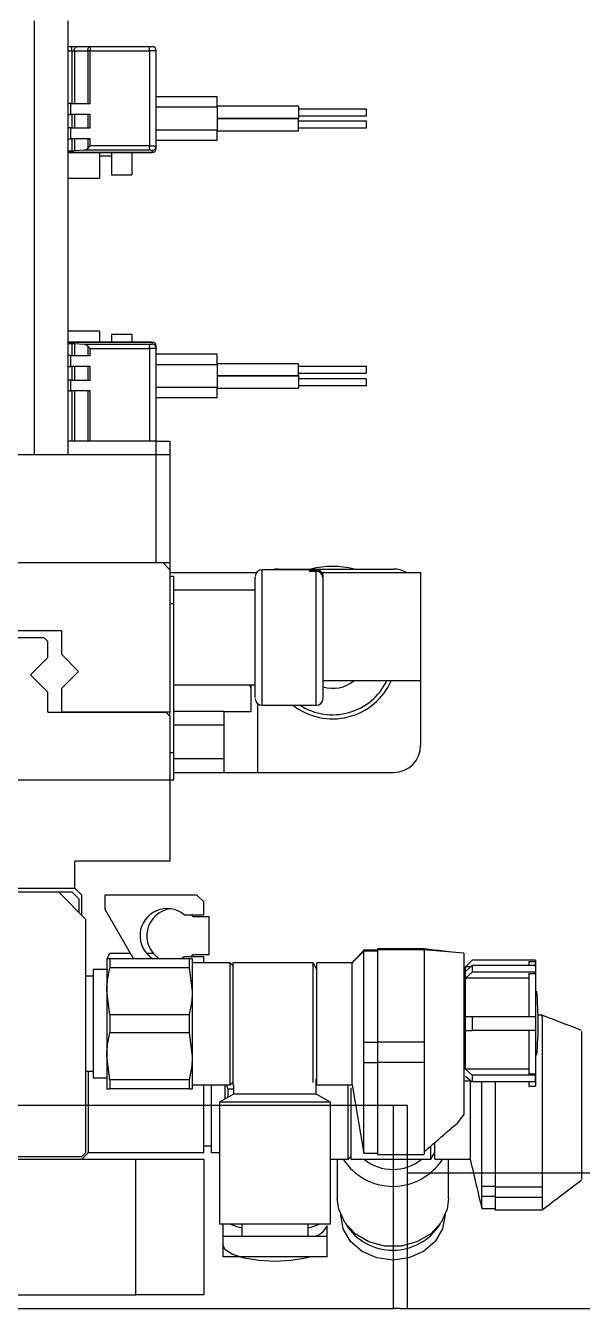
# Model space of a CAD drawing. Extents: x 500 to 100500, y -14500 to 21140.
# Drawn here: x 13767.6 to 13808.6, y -7149 to -7054.4 of the extents above; entities that cross this region are included whole.
import ezdxf

# ---------------------------------------------------------------- set-up
doc = ezdxf.new("R2010")
doc.units = 0
doc.layers.get('0').update_dxf_attribs({"linetype": 'CONTINUOUS'})

# ---------------------------------------------------------------- blocks, each defined once
blk = doc.blocks.new('LP F')
at = {"color": 2}
for p, q in [((14191.073, -93707.035), (14339.073, -93707.035)), ((14339.073, -93722.035), (14339.073, -93707.035)), ((14339.073, -93707.035), (14340.073, -93707.035)), ((14340.073, -93707.035), (14340.073, -93722.035)), ((14340.073, -93712.035), (14366.573, -93712.035)), ((14191.073, -93722.035), (14339.073, -93722.035)), ((14339.573, -93722.035), (14339.073, -93722.035)), ((14339.573, -93722.035), (14570.073, -93722.035))]:
    blk.add_line(p, q, dxfattribs=at)
blk = doc.blocks.new('SP F')
at = {"color": 3}
for p, q in [((14874.61, -97524.306), (14874.61, -97556.306)), ((14877.123, -97556.306), (14877.123, -97524.306)), ((14877.394, -97526.206), (14877.123, -97526.206)), ((14877.394, -97526.506), (14877.394, -97526.206)), ((14878.751, -97526.206), (14877.764, -97526.206)), ((14883.123, -97526.206), (14878.751, -97526.206)), ((14878.751, -97526.206), (14878.751, -97526.506)), ((14883.123, -97526.506), (14883.123, -97526.206)), ((14877.123, -97526.506), (14877.394, -97526.506)), ((14877.394, -97526.506), (14877.579, -97526.506)), ((14877.394, -97526.506), (14877.394, -97530.406)), ((14877.579, -97526.506), (14878.566, -97526.506)), ((14877.579, -97526.506), (14877.579, -97530.406)), ((14878.751, -97526.506), (14878.566, -97526.506)), ((14878.566, -97526.506), (14878.566, -97530.406)), ((14878.751, -97530.406), (14878.751, -97526.506)), ((14878.751, -97526.506), (14883.123, -97526.506)), ((14883.123, -97526.506), (14883.123, -97533.53)), ((14883.623, -97526.506), (14883.123, -97526.506)), ((14883.623, -97533.547), (14883.623, -97526.506)), ((14888.123, -97529.906), (14883.623, -97529.906)), ((14888.123, -97530.647), (14888.123, -97529.906)), ((14877.323, -97530.406), (14877.123, -97530.406)), ((14877.323, -97531.206), (14877.323, -97530.406)), ((14877.323, -97530.406), (14878.751, -97530.406)), ((14883.623, -97530.647), (14888.123, -97530.647)), ((14894.123, -97530.606), (14888.123, -97530.606)), ((14888.123, -97530.647), (14888.123, -97532.365)), ((14894.123, -97530.606), (14894.123, -97531.505)), ((14899.123, -97530.806), (14894.123, -97530.806)), ((14899.123, -97531.306), (14899.123, -97530.806)), ((14877.123, -97531.206), (14877.323, -97531.206)), ((14878.751, -97531.206), (14877.323, -97531.206)), ((14877.394, -97531.206), (14877.394, -97532.206)), ((14877.579, -97531.206), (14877.579, -97532.206)), ((14878.566, -97531.206), (14878.566, -97532.206)), ((14878.751, -97532.206), (14878.751, -97531.206)), ((14888.123, -97531.505), (14894.123, -97531.505)), ((14894.123, -97531.507), (14888.123, -97531.507)), ((14894.123, -97531.306), (14899.123, -97531.306)), ((14894.123, -97531.505), (14894.123, -97531.507)), ((14894.123, -97532.406), (14894.123, -97531.507)), ((14899.123, -97531.706), (14894.123, -97531.706)), ((14899.123, -97532.206), (14899.123, -97531.706)), ((14877.323, -97532.206), (14877.123, -97532.206)), ((14877.123, -97533.006), (14877.323, -97533.006)), ((14877.323, -97533.006), (14877.323, -97532.206)), ((14877.323, -97532.206), (14878.751, -97532.206)), ((14878.751, -97533.006), (14877.323, -97533.006)), ((14877.394, -97533.006), (14877.394, -97533.884)), ((14877.579, -97533.006), (14877.579, -97533.878)), ((14878.566, -97533.006), (14878.566, -97533.715)), ((14878.751, -97533.53), (14878.751, -97533.006)), ((14888.123, -97532.365), (14883.623, -97532.365)), ((14888.123, -97533.106), (14888.123, -97532.365)), ((14888.123, -97532.406), (14894.123, -97532.406)), ((14894.123, -97532.206), (14899.123, -97532.206)), ((14877.123, -97533.884), (14877.394, -97533.884)), ((14877.579, -97533.878), (14878.298, -97533.829)), ((14878.298, -97533.829), (14883.123, -97533.829)), ((14878.566, -97533.715), (14878.751, -97533.53)), ((14883.123, -97533.53), (14878.751, -97533.53)), ((14883.123, -97533.829), (14883.123, -97533.53)), ((14883.323, -97533.846), (14883.323, -97534.004)), ((14883.623, -97533.106), (14888.123, -97533.106)), ((14883.623, -97533.705), (14883.623, -97533.547)), ((14883.623, -97533.706), (14883.623, -97533.705)), ((14883.323, -97534.004), (14877.123, -97534.004)), ((14877.123, -97534.006), (14883.323, -97534.006)), ((14879.423, -97534.006), (14879.423, -97535.906)), ((14879.423, -97534.256), (14880.323, -97534.256)), ((14880.323, -97534.006), (14880.323, -97535.656)), ((14881.823, -97534.006), (14881.823, -97535.656)), ((14883.323, -97534.006), (14883.323, -97534.004)), ((14880.323, -97535.656), (14881.823, -97535.656)), ((14877.123, -97535.906), (14879.423, -97535.906)), ((14879.423, -97547.206), (14877.123, -97547.206)), ((14879.423, -97547.206), (14879.423, -97548.006)), ((14883.323, -97548.006), (14877.123, -97548.006)), ((14877.123, -97548.008), (14883.323, -97548.008)), ((14877.394, -97548.128), (14877.123, -97548.128)), ((14877.394, -97548.128), (14877.394, -97549.006)), ((14877.579, -97548.133), (14877.579, -97549.006)), ((14878.298, -97548.183), (14877.579, -97548.133)), ((14881.823, -97547.456), (14880.323, -97547.456)), ((14880.323, -97547.456), (14880.323, -97548.006)), ((14881.823, -97547.456), (14881.823, -97548.006)), ((14883.323, -97548.008), (14883.323, -97548.006)), ((14883.323, -97548.008), (14883.323, -97548.165)), ((14877.323, -97549.006), (14877.123, -97549.006)), ((14877.323, -97549.806), (14877.323, -97549.006)), ((14877.323, -97549.006), (14878.751, -97549.006)), ((14883.123, -97548.183), (14878.298, -97548.183)), ((14878.751, -97548.482), (14878.566, -97548.297)), ((14878.566, -97548.297), (14878.566, -97549.006)), ((14878.751, -97549.006), (14878.751, -97548.482)), ((14878.751, -97548.482), (14883.123, -97548.482)), ((14883.123, -97548.482), (14883.123, -97548.183)), ((14883.123, -97548.482), (14883.123, -97555.306)), ((14883.623, -97548.307), (14883.623, -97548.306)), ((14883.623, -97548.464), (14883.623, -97548.307)), ((14883.623, -97555.306), (14883.623, -97548.464)), ((14888.123, -97548.906), (14883.623, -97548.906)), ((14888.123, -97549.647), (14888.123, -97548.906)), ((14877.123, -97549.806), (14877.323, -97549.806)), ((14878.751, -97549.806), (14877.323, -97549.806)), ((14877.394, -97549.806), (14877.394, -97550.806)), ((14877.579, -97549.806), (14877.579, -97550.806)), ((14878.566, -97549.806), (14878.566, -97550.806)), ((14878.751, -97550.806), (14878.751, -97549.806)), ((14883.623, -97549.647), (14888.123, -97549.647)), ((14894.123, -97549.606), (14888.123, -97549.606)), ((14888.123, -97549.647), (14888.123, -97551.365)), ((14894.123, -97550.505), (14894.123, -97549.606)), ((14899.123, -97549.806), (14894.123, -97549.806)), ((14899.123, -97550.306), (14899.123, -97549.806)), ((14877.323, -97550.806), (14877.123, -97550.806)), ((14877.323, -97551.606), (14877.323, -97550.806)), ((14877.323, -97550.806), (14878.751, -97550.806)), ((14888.123, -97550.505), (14894.123, -97550.505)), ((14894.123, -97550.507), (14888.123, -97550.507)), ((14894.123, -97550.306), (14899.123, -97550.306)), ((14894.123, -97550.505), (14894.123, -97550.507)), ((14894.123, -97550.507), (14894.123, -97551.406)), ((14899.123, -97550.706), (14894.123, -97550.706)), ((14899.123, -97551.206), (14899.123, -97550.706)), ((14877.123, -97551.606), (14877.323, -97551.606)), ((14878.751, -97551.606), (14877.323, -97551.606)), ((14877.394, -97551.606), (14877.394, -97555.306)), ((14877.579, -97551.606), (14877.579, -97555.306)), ((14878.566, -97551.606), (14878.566, -97555.306)), ((14878.751, -97555.306), (14878.751, -97551.606)), ((14888.123, -97551.365), (14883.623, -97551.365)), ((14888.123, -97552.106), (14888.123, -97551.365)), ((14888.123, -97551.406), (14894.123, -97551.406)), ((14894.123, -97551.206), (14899.123, -97551.206)), ((14883.623, -97552.106), (14888.123, -97552.106)), ((14883.623, -97555.306), (14877.123, -97555.306)), ((14883.623, -97556.306), (14883.623, -97555.306)), ((14883.623, -97555.306), (14884.623, -97555.306)), ((14884.623, -97555.306), (14884.623, -97556.306)), ((14867.764, -97556.306), (14883.623, -97556.306)), ((14883.623, -97564.306), (14883.623, -97556.306)), ((14883.623, -97556.306), (14884.623, -97556.306)), ((14884.623, -97556.306), (14884.623, -97564.306)), ((14883.623, -97564.306), (14845.623, -97564.306)), ((14884.623, -97564.306), (14883.623, -97564.306)), ((14884.123, -97564.306), (14884.623, -97564.806)), ((14884.623, -97564.306), (14884.623, -97564.806)), ((14884.623, -97564.806), (14884.623, -97575.306)), ((14884.623, -97565.006), (14891.023, -97565.006)), ((14895.423, -97564.806), (14891.423, -97564.806)), ((14891.423, -97570.435), (14891.423, -97564.806)), ((14892.623, -97564.756), (14901.123, -97564.756)), ((14894.923, -97564.808), (14894.923, -97564.933)), ((14894.923, -97564.808), (14895.423, -97564.808)), ((14895.423, -97564.933), (14894.923, -97564.933)), ((14895.423, -97564.808), (14895.423, -97564.806)), ((14895.423, -97574.806), (14895.423, -97564.933)), ((14895.823, -97565.006), (14903.123, -97565.006)), ((14903.123, -97565.006), (14903.123, -97573.006)), ((14884.923, -97565.306), (14884.623, -97565.306)), ((14884.923, -97567.306), (14884.923, -97565.306)), ((14890.923, -97566.306), (14884.923, -97566.306)), ((14884.623, -97567.306), (14884.923, -97567.306)), ((14884.923, -97578.306), (14884.923, -97567.306)), ((14876.623, -97569.306), (14852.623, -97569.306)), ((14869.623, -97569.806), (14875.323, -97569.806)), ((14875.623, -97570.106), (14875.323, -97569.806)), ((14876.623, -97569.306), (14876.623, -97571.036)), ((14875.623, -97571.286), (14875.623, -97570.106)), ((14891.423, -97574.806), (14891.423, -97570.435)), ((14875.623, -97571.286), (14874.353, -97572.556)), ((14877.893, -97572.306), (14876.623, -97571.036)), ((14874.353, -97572.556), (14875.623, -97573.826)), ((14876.623, -97573.576), (14877.893, -97572.306)), ((14876.623, -97573.576), (14876.623, -97575.306)), ((14884.923, -97573.306), (14890.923, -97573.306)), ((14890.623, -97573.556), (14890.525, -97573.306)), ((14890.623, -97575.256), (14890.623, -97573.306)), ((14903.123, -97573.006), (14895.923, -97573.006)), ((14903.123, -97573.006), (14903.123, -97577.756)), ((14875.623, -97575.306), (14875.623, -97573.826)), ((14875.623, -97575.306), (14884.323, -97575.306)), ((14884.623, -97575.306), (14876.623, -97575.306)), ((14884.623, -97575.606), (14884.323, -97575.306)), ((14884.623, -97575.606), (14884.623, -97575.306)), ((14884.623, -97575.606), (14884.623, -97580.306)), ((14888.623, -97575.256), (14884.923, -97575.256)), ((14888.623, -97576.256), (14888.623, -97575.256)), ((14888.623, -97575.256), (14890.623, -97575.256)), ((14891.123, -97579.756), (14891.123, -97574.706)), ((14891.423, -97574.806), (14895.423, -97574.806)), ((14884.923, -97576.256), (14888.623, -97576.256)), ((14888.623, -97578.756), (14888.623, -97576.256)), ((14884.923, -97578.306), (14884.623, -97578.306)), ((14884.923, -97580.306), (14884.923, -97578.306)), ((14888.623, -97578.756), (14884.923, -97578.756)), ((14888.623, -97579.756), (14888.623, -97578.756)), ((14844.623, -97580.306), (14884.623, -97580.306)), ((14884.623, -97580.306), (14884.623, -97586.306)), ((14884.623, -97580.306), (14884.923, -97580.306)), ((14884.923, -97579.756), (14888.623, -97579.756)), ((14888.623, -97579.756), (14891.123, -97579.756)), ((14891.123, -97579.756), (14901.123, -97579.756)), ((14884.623, -97586.306), (14877.623, -97586.306)), ((14877.623, -97588.306), (14877.623, -97586.306)), ((14851.623, -97588.306), (14877.623, -97588.306)), ((14876.423, -97588.606), (14860.823, -97588.606)), ((14877.423, -97588.606), (14876.423, -97588.606)), ((14878.423, -97590.606), (14876.423, -97588.606)), ((14877.923, -97589.106), (14877.423, -97588.606)), ((14878.123, -97588.806), (14877.623, -97588.306)), ((14878.123, -97590.306), (14878.123, -97588.806)), ((14879.823, -97588.806), (14879.823, -97589.856)), ((14886.623, -97588.806), (14879.823, -97588.806)), ((14887.123, -97589.306), (14886.623, -97588.806)), ((14877.923, -97590.106), (14877.923, -97589.106)), ((14887.123, -97590.256), (14887.123, -97589.306)), ((14878.423, -97607.806), (14878.423, -97590.606)), ((14879.823, -97589.856), (14881.93, -97593.506)), ((14885.687, -97590.256), (14887.123, -97590.256)), ((14886.351, -97590.406), (14886.187, -97590.256)), ((14887.523, -97590.406), (14886.351, -97590.406)), ((14887.523, -97593.206), (14887.523, -97590.406)), ((14880.123, -97593.245), (14879.973, -97593.506)), ((14879.973, -97593.506), (14879.973, -97595.906)), ((14880.125, -97593.256), (14880.204, -97593.12)), ((14881.707, -97593.12), (14880.204, -97593.12)), ((14880.204, -97593.506), (14880.204, -97594.174)), ((14886.042, -97593.506), (14880.204, -97593.506)), ((14883.415, -97593.12), (14882.915, -97593.12)), ((14885.687, -97593.356), (14885.476, -97593.506)), ((14887.123, -97593.356), (14885.687, -97593.356)), ((14886.042, -97593.506), (14886.042, -97594.174)), ((14886.186, -97593.356), (14886.351, -97593.206)), ((14886.273, -97593.506), (14886.273, -97595.906)), ((14886.351, -97593.206), (14887.523, -97593.206)), ((14887.123, -97593.806), (14887.123, -97593.356)), ((14899.928, -97592.886), (14898.928, -97592.886)), ((14899.928, -97592.956), (14898.928, -97592.956)), ((14903.386, -97592.786), (14899.928, -97592.786)), ((14899.928, -97592.786), (14899.928, -97592.856)), ((14903.388, -97592.856), (14899.928, -97592.856)), ((14899.928, -97592.856), (14899.928, -97599.656)), ((14906.298, -97593.101), (14903.365, -97592.854)), ((14906.298, -97593.101), (14906.298, -97597.916)), ((14906.928, -97593.606), (14906.398, -97594.136)), ((14911.597, -97593.606), (14906.928, -97593.606)), ((14906.928, -97593.606), (14906.928, -97593.61)), ((14911.597, -97593.61), (14906.928, -97593.61)), ((14911.597, -97593.61), (14911.598, -97593.71)), ((14911.597, -97593.61), (14911.597, -97593.61)), ((14911.598, -97593.71), (14911.597, -97593.61)), ((14879.973, -97594.306), (14878.973, -97594.306)), ((14878.973, -97594.306), (14878.973, -97602.306)), ((14886.042, -97594.174), (14880.204, -97594.174)), ((14886.042, -97594.174), (14886.273, -97595.906)), ((14889.073, -97593.806), (14886.273, -97593.806)), ((14889.273, -97594.006), (14889.073, -97593.806)), ((14889.073, -97602.806), (14889.073, -97593.806)), ((14895.184, -97593.806), (14889.273, -97593.806)), ((14889.273, -97593.806), (14889.273, -97602.806)), ((14895.473, -97594.306), (14895.184, -97593.806)), ((14895.184, -97602.648), (14895.184, -97593.806)), ((14898.073, -97593.806), (14895.473, -97593.806)), ((14895.473, -97602.806), (14895.473, -97593.806)), ((14898.073, -97602.805), (14898.073, -97593.806)), ((14906.398, -97594.136), (14906.398, -97600.503)), ((14906.928, -97594.009), (14906.428, -97594.444)), ((14906.811, -97594.111), (14906.428, -97594.111)), ((14906.428, -97594.944), (14906.928, -97594.509)), ((14906.928, -97594.009), (14906.928, -97594.509)), ((14911.597, -97594.009), (14906.928, -97594.009)), ((14911.597, -97594.509), (14906.928, -97594.509)), ((14911.098, -97593.71), (14911.098, -97594.009)), ((14911.098, -97593.71), (14911.598, -97593.71)), ((14911.597, -97593.627), (14911.598, -97593.706)), ((14911.597, -97593.789), (14911.597, -97593.915)), ((14911.598, -97593.883), (14911.597, -97593.789)), ((14911.597, -97593.915), (14911.598, -97594.01)), ((14911.597, -97594.009), (14911.597, -97594.509)), ((14911.597, -97594.509), (14911.598, -97594.596)), ((14911.598, -97594.596), (14911.597, -97594.509)), ((14911.598, -97593.706), (14911.598, -97593.706)), ((14911.598, -97593.71), (14911.598, -97594.096)), ((14911.598, -97594.096), (14911.598, -97593.755)), ((14911.598, -97594.097), (14911.598, -97593.925)), ((14911.598, -97594.138), (14911.598, -97594.488)), ((14878.973, -97594.806), (14878.423, -97594.806)), ((14906.428, -97597.806), (14906.428, -97594.944)), ((14911.098, -97594.944), (14906.428, -97594.944)), ((14911.098, -97594.596), (14911.098, -97597.806)), ((14911.098, -97594.596), (14911.598, -97594.596)), ((14911.598, -97594.587), (14911.598, -97594.9)), ((14879.973, -97595.906), (14879.973, -97600.706)), ((14880.204, -97597.638), (14879.973, -97595.906)), ((14886.273, -97595.906), (14886.273, -97600.706)), ((14880.204, -97597.638), (14880.204, -97598.974)), ((14886.042, -97597.638), (14880.204, -97597.638)), ((14886.042, -97597.638), (14886.042, -97598.974)), ((14906.298, -97597.916), (14906.298, -97600.716)), ((14906.928, -97597.806), (14906.428, -97597.806)), ((14911.598, -97597.806), (14906.928, -97597.806)), ((14906.928, -97597.806), (14906.928, -97598.806)), ((14911.597, -97597.806), (14911.597, -97598.806)), ((14911.598, -97597.806), (14911.597, -97597.806)), ((14912.088, -97597.681), (14911.77, -97597.681)), ((14886.042, -97598.974), (14880.204, -97598.974)), ((14886.042, -97598.974), (14886.273, -97600.706)), ((14906.428, -97601.667), (14906.428, -97598.806)), ((14911.597, -97598.806), (14906.928, -97598.806)), ((14911.098, -97598.806), (14911.098, -97602.016)), ((14911.597, -97598.806), (14911.598, -97598.806)), ((14914.998, -97598.873), (14914.998, -97607.781)), ((14898.928, -97601.156), (14898.928, -97599.656)), ((14898.928, -97599.656), (14899.928, -97599.656)), ((14903.388, -97599.656), (14899.928, -97599.656)), ((14899.928, -97599.656), (14899.928, -97601.156)), ((14903.388, -97599.656), (14903.388, -97601.156)), ((14880.204, -97602.438), (14879.973, -97600.706)), ((14879.973, -97600.706), (14879.973, -97603.106)), ((14886.273, -97600.706), (14886.273, -97603.106)), ((14898.928, -97601.156), (14899.928, -97601.156)), ((14899.928, -97601.156), (14899.928, -97607.956)), ((14903.388, -97601.156), (14899.928, -97601.156)), ((14906.298, -97600.716), (14906.298, -97605.014)), ((14906.298, -97600.949), (14906.298, -97601.056)), ((14878.423, -97601.806), (14878.973, -97601.806)), ((14878.623, -97607.806), (14878.623, -97601.806)), ((14906.928, -97602.103), (14906.428, -97601.667)), ((14911.098, -97601.667), (14906.428, -97601.667)), ((14906.928, -97602.103), (14906.928, -97602.603)), ((14911.597, -97602.103), (14906.928, -97602.103)), ((14911.598, -97602.016), (14911.098, -97602.016)), ((14911.598, -97602.016), (14911.597, -97602.103)), ((14911.597, -97602.103), (14911.598, -97602.016)), ((14911.597, -97602.103), (14911.597, -97602.603)), ((14911.597, -97602.603), (14911.597, -97602.103)), ((14878.973, -97602.306), (14879.973, -97602.306)), ((14886.042, -97602.438), (14880.204, -97602.438)), ((14880.204, -97602.438), (14880.204, -97603.106)), ((14886.042, -97602.438), (14886.042, -97603.106)), ((14886.273, -97602.806), (14889.073, -97602.806)), ((14887.123, -97607.806), (14887.123, -97602.806)), ((14887.673, -97602.806), (14887.673, -97607.806)), ((14888.673, -97602.806), (14888.673, -97603.871)), ((14888.904, -97603.138), (14888.828, -97602.806)), ((14889.073, -97602.806), (14889.273, -97602.606)), ((14889.273, -97602.806), (14889.323, -97602.806)), ((14889.323, -97602.806), (14889.323, -97603.496)), ((14895.423, -97602.392), (14895.473, -97602.306)), ((14895.423, -97603.496), (14895.423, -97602.392)), ((14895.473, -97602.806), (14898.073, -97602.806)), ((14897.773, -97608.306), (14897.773, -97602.806)), ((14897.973, -97603.023), (14897.973, -97608.306)), ((14898.073, -97602.806), (14898.933, -97607.889)), ((14906.398, -97602.476), (14906.428, -97602.506)), ((14906.428, -97602.167), (14906.928, -97602.603)), ((14906.428, -97602.506), (14906.816, -97602.506)), ((14906.773, -97602.603), (14906.773, -97608.267)), ((14911.597, -97602.603), (14906.928, -97602.603)), ((14908.628, -97602.603), (14908.628, -97610.37)), ((14911.098, -97602.603), (14911.098, -97602.906)), ((14911.098, -97602.906), (14911.598, -97602.906)), ((14886.042, -97603.106), (14880.204, -97603.106)), ((14889.323, -97603.496), (14888.273, -97604.102)), ((14888.904, -97603.138), (14888.904, -97603.738)), ((14889.323, -97603.138), (14888.904, -97603.138)), ((14896.473, -97604.102), (14895.423, -97603.496)), ((14888.273, -97604.102), (14888.273, -97613.106)), ((14896.473, -97613.106), (14896.473, -97604.102)), ((14905.828, -97605.633), (14906.298, -97605.014)), ((14906.245, -97605.083), (14906.298, -97605.043)), ((14878.123, -97608.106), (14878.423, -97607.806)), ((14878.123, -97608.306), (14878.623, -97607.806)), ((14878.623, -97607.806), (14887.123, -97607.806)), ((14887.123, -97607.306), (14887.673, -97607.306)), ((14887.673, -97607.806), (14888.273, -97607.806)), ((14903.388, -97607.74), (14903.388, -97607.921)), ((14903.884, -97608.306), (14903.884, -97607.365)), ((14903.884, -97608.306), (14904.173, -97607.806)), ((14904.173, -97608.306), (14904.173, -97607.12)), ((14914.998, -97607.781), (14914.998, -97609.181)), ((14847.123, -97608.306), (14882.123, -97608.306)), ((14851.123, -97608.106), (14878.123, -97608.106)), ((14882.123, -97618.306), (14882.123, -97608.306)), ((14882.123, -97608.306), (14887.123, -97608.306)), ((14887.123, -97608.306), (14887.123, -97618.306)), ((14896.473, -97608.306), (14897.773, -97608.306)), ((14896.973, -97608.306), (14896.973, -97611.206)), ((14897.773, -97608.306), (14897.973, -97608.106)), ((14897.973, -97608.306), (14903.884, -97608.306)), ((14898.928, -97607.856), (14899.928, -97607.856)), ((14899.928, -97607.956), (14903.388, -97607.956)), ((14904.173, -97608.306), (14906.773, -97608.306)), ((14905.173, -97611.206), (14905.173, -97608.306)), ((14914.998, -97609.181), (14914.998, -97609.785)), ((14907.628, -97611.033), (14907.628, -97610.283)), ((14907.628, -97610.283), (14908.628, -97610.283)), ((14912.088, -97610.37), (14908.628, -97610.37)), ((14908.628, -97610.37), (14908.628, -97611.12)), ((14912.088, -97610.37), (14912.088, -97611.12)), ((14907.628, -97611.033), (14908.628, -97611.033)), ((14912.088, -97611.12), (14908.628, -97611.12)), ((14908.628, -97611.12), (14908.628, -97612.031)), ((14907.628, -97611.931), (14908.628, -97611.931)), ((14908.628, -97612.031), (14912.088, -97612.031)), ((14888.523, -97613.197), (14888.534, -97613.106)), ((14888.523, -97613.197), (14888.523, -97614.006)), ((14889.923, -97613.106), (14889.923, -97614.006)), ((14894.823, -97614.006), (14894.823, -97613.106)), ((14896.223, -97614.006), (14896.223, -97613.197)), ((14888.523, -97614.006), (14888.523, -97615.506)), ((14896.223, -97615.506), (14896.223, -97614.006)), ((14847.123, -97618.306), (14882.123, -97618.306)), ((14887.123, -97618.306), (14882.123, -97618.306))]:
    blk.add_line(p, q, dxfattribs=at)
at = {"color": 3, "flags": 128}
for points in [[(14877.579, -97526.506), (14877.583, -97526.447), (14877.593, -97526.391), (14877.61, -97526.339), (14877.633, -97526.294), (14877.661, -97526.256), (14877.693, -97526.229), (14877.728, -97526.212), (14877.764, -97526.206)], [(14878.566, -97526.506), (14878.569, -97526.447), (14878.58, -97526.391), (14878.597, -97526.339), (14878.62, -97526.294), (14878.648, -97526.256), (14878.68, -97526.229), (14878.714, -97526.212), (14878.751, -97526.206)], [(14906.428, -97594.111), (14906.477, -97594.061), (14906.928, -97593.61)], [(14895.423, -97603.496), (14895.376, -97603.496), (14895.014, -97603.496), (14894.333, -97603.496), (14893.416, -97603.496), (14892.373, -97603.496), (14891.33, -97603.496), (14890.412, -97603.496), (14889.731, -97603.496), (14889.369, -97603.496), (14889.323, -97603.496)], [(14896.473, -97604.102), (14896.37, -97604.102), (14895.923, -97604.102), (14895.161, -97604.102), (14894.152, -97604.102), (14892.984, -97604.102), (14891.762, -97604.102), (14890.594, -97604.102), (14889.584, -97604.102), (14888.822, -97604.102), (14888.376, -97604.102), (14888.273, -97604.102)], [(14905.173, -97611.206), (14905.07, -97611.996), (14904.623, -97612.981), (14903.861, -97613.809), (14902.852, -97614.405), (14901.684, -97614.717), (14900.462, -97614.717), (14899.294, -97614.405), (14898.284, -97613.809), (14897.522, -97612.981), (14897.076, -97611.996), (14896.973, -97611.206)], [(14904.923, -97612.406), (14904.734, -97613.436), (14904.187, -97614.366), (14903.336, -97615.103), (14902.262, -97615.577), (14901.073, -97615.74), (14899.883, -97615.577), (14898.81, -97615.103), (14897.958, -97614.366), (14897.411, -97613.436), (14897.223, -97612.406), (14897.223, -97612.406)], [(14896.473, -97613.106), (14896.37, -97613.106), (14895.923, -97613.106), (14895.161, -97613.106), (14894.152, -97613.106), (14892.984, -97613.106), (14891.762, -97613.106), (14890.594, -97613.106), (14889.584, -97613.106), (14888.822, -97613.106), (14888.376, -97613.106), (14888.273, -97613.106)], [(14889.923, -97613.385), (14889.584, -97613.296), (14889.053, -97613.106)], [(14895.693, -97613.106), (14895.161, -97613.296), (14894.823, -97613.385)], [(14896.223, -97614.006), (14896.034, -97614.006), (14895.487, -97614.006), (14894.636, -97614.006), (14893.562, -97614.006), (14892.373, -97614.006), (14891.183, -97614.006), (14890.11, -97614.006), (14889.258, -97614.006), (14888.711, -97614.006), (14888.523, -97614.006), (14888.523, -97614.006)], [(14895.019, -97615.506), (14894.636, -97615.607), (14893.562, -97615.78), (14892.373, -97615.84), (14891.183, -97615.78), (14890.11, -97615.607), (14889.258, -97615.337), (14888.711, -97614.997), (14888.523, -97614.62)], [(14896.223, -97615.506), (14896.034, -97615.506), (14895.487, -97615.506), (14894.636, -97615.506), (14893.562, -97615.506), (14892.373, -97615.506), (14891.183, -97615.506), (14890.11, -97615.506), (14889.258, -97615.506), (14888.711, -97615.506), (14888.523, -97615.506), (14888.523, -97615.506)]]:
    blk.add_lwpolyline(points, dxfattribs=at)
at = {"color": 3}
for centre, radius, start, end in [((14883.323, -97526.506), 0.3, 0, 90), ((14883.323, -97533.547), 0.299, 269.88862, 359.88818), ((14883.323, -97533.704), 0.299, 269.88862, 359.88818), ((14883.323, -97533.706), 0.3, 270, 0), ((14883.323, -97548.306), 0.3, 0, 90), ((14883.323, -97548.307), 0.299, 0.11182, 90.11138), ((14883.323, -97548.465), 0.299, 0.11182, 90.11138), ((14891.423, -97565.306), 0.5, 90, 180), ((14892.623, -97566.756), 2, 90, 102.83857), ((14896.623, -97571.056), 6.5, 75.74997, 104.25003), ((14895.423, -97565.306), 0.5, 0, 90), ((14901.123, -97566.756), 2, 61.04498, 90), ((14896.623, -97571.056), 4.75, 232.13635, 335.7621), ((14896.623, -97571.056), 4.45, 237.42663, 334.01057), ((14896.623, -97571.056), 2.5, 253.7398, 308.73942), ((14891.423, -97574.306), 0.5, 180, 270), ((14895.423, -97574.306), 0.5, 270, 0), ((14901.123, -97577.756), 2, 270, 0), ((14884.423, -97591.806), 2, 50.80503, 238.21167), ((14884.923, -97591.806), 2, 97.18073, 238.21167), ((14901.073, -97605.953), 4.35, 212.74514, 327.25486), ((14901.073, -97605.712), 3.346, 230.83847, 309.16153), ((14894.962, -97612.672), 1.366, 282.39047, 337.37121), ((14901.073, -97610.932), 4.091, 211.78521, 328.21479)]:
    blk.add_arc(centre, radius, start, end, dxfattribs=at)
for centre, major_axis, ratio, start_param, end_param in [((14877.394, -97533.857), (0.3, 0), 0.08844, 4.712389, 5.376731), ((14878.264, -97533.53), (0.383, 0), 0.783085, 4.8006, 5.618844), ((14877.394, -97548.154), (0.3, 0), 0.08844, 0.906455, 1.570796), ((14878.264, -97548.482), (0.383, 0), 0.783085, 0.664342, 1.482586)]:
    blk.add_ellipse(centre, major_axis=major_axis, ratio=ratio, start_param=start_param, end_param=end_param, dxfattribs=at)
blk.add_open_spline([(14877.764, -97526.206), (14877.708, -97526.206), (14877.596, -97526.206), (14877.461, -97526.206), (14877.394, -97526.206)], degree=3, dxfattribs=at)
for points, knots in [([(14883.323, -97526.206), (14883.32, -97526.206), (14883.314, -97526.206), (14883.267, -97526.206), (14883.202, -97526.206), (14883.149, -97526.206), (14883.123, -97526.206)], [0, 0, 0, 0, 0.25051, 0.499867, 0.747756, 1, 1, 1, 1]), ([(14883.123, -97533.53), (14883.175, -97533.53), (14883.288, -97533.531), (14883.419, -97533.533), (14883.513, -97533.537), (14883.572, -97533.54), (14883.614, -97533.543), (14883.62, -97533.546), (14883.623, -97533.547)], [0, 0, 0, 0, 0.1985618, 0.4309228, 0.5603974, 0.6984049, 0.8449409, 1, 1, 1, 1]), ([(14883.123, -97533.829), (14883.149, -97533.829), (14883.202, -97533.829), (14883.267, -97533.833), (14883.314, -97533.839), (14883.32, -97533.844), (14883.323, -97533.846)], [0, 0, 0, 0, 0.250058, 0.499234, 0.7473, 1, 1, 1, 1]), ([(14883.323, -97548.165), (14883.32, -97548.168), (14883.314, -97548.172), (14883.267, -97548.178), (14883.202, -97548.182), (14883.149, -97548.183), (14883.123, -97548.183)], [0, 0, 0, 0, 0.250962, 0.5005, 0.748212, 1, 1, 1, 1]), ([(14883.623, -97548.464), (14883.62, -97548.466), (14883.614, -97548.468), (14883.572, -97548.472), (14883.513, -97548.475), (14883.419, -97548.478), (14883.288, -97548.481), (14883.175, -97548.482), (14883.123, -97548.482)], [0, 0, 0, 0, 0.155053, 0.301585, 0.439591, 0.569064, 0.801429, 1, 1, 1, 1]), ([(14895.423, -97564.808), (14895.479, -97564.813), (14895.591, -97564.824), (14895.74, -97564.909), (14895.853, -97565.035), (14895.914, -97565.175), (14895.92, -97565.269), (14895.923, -97565.306)], [0, 0, 0, 0, 0.213259, 0.426502, 0.640196, 0.854924, 1, 1, 1, 1]), ([(14895.923, -97565.432), (14895.917, -97565.376), (14895.906, -97565.263), (14895.819, -97565.113), (14895.691, -97565), (14895.551, -97564.942), (14895.459, -97564.936), (14895.423, -97564.933)], [0, 0, 0, 0, 0.2162502, 0.4325264, 0.6480981, 0.8625105, 1, 1, 1, 1]), ([(14890.923, -97570.372), (14890.923, -97569.803), (14890.923, -97568.928), (14890.923, -97567.817), (14890.923, -97567.031), (14890.923, -97566.357), (14890.923, -97565.703), (14890.923, -97565.279), (14890.923, -97565.357), (14890.923, -97565.377)], [0, 0, 0, 0, 0.221731, 0.341093, 0.462988, 0.584883, 0.704244, 0.925976, 1, 1, 1, 1]), ([(14895.923, -97574.305), (14895.923, -97574.259), (14895.923, -97574.162), (14895.923, -97573.278), (14895.923, -97571.959), (14895.923, -97570.384), (14895.923, -97568.737), (14895.923, -97567.198), (14895.923, -97565.977), (14895.923, -97565.609), (14895.923, -97565.432)], [0, 0, 0, 0, 0.120746, 0.25, 0.379254, 0.5, 0.620746, 0.75, 0.879254, 1, 1, 1, 1]), ([(14890.923, -97574.235), (14890.923, -97574.238), (14890.923, -97574.245), (14890.923, -97573.871), (14890.923, -97573.39), (14890.923, -97572.747), (14890.923, -97571.779), (14890.923, -97570.926), (14890.923, -97570.372)], [0, 0, 0, 0, 0.173375, 0.313479, 0.456556, 0.599633, 0.739737, 1, 1, 1, 1]), ([(14880.204, -97593.506), (14880.168, -97593.506), (14880.029, -97593.506), (14879.997, -97593.506), (14879.973, -97593.506)], [0, 0, 0, 0, 0.254279, 1, 1, 1, 1]), ([(14886.273, -97593.506), (14886.249, -97593.506), (14886.216, -97593.506), (14886.077, -97593.506), (14886.042, -97593.506)], [0, 0, 0, 0, 0.745721, 1, 1, 1, 1]), ([(14898.933, -97592.881), (14898.789, -97593.036), (14898.5, -97593.347), (14898.216, -97593.652), (14898.073, -97593.806)], [0, 0, 0, 0, 0.496842, 1, 1, 1, 1]), ([(14898.933, -97592.95), (14898.79, -97593.093), (14898.503, -97593.378), (14898.216, -97593.663), (14898.073, -97593.806)], [0, 0, 0, 0, 0.500009, 1, 1, 1, 1]), ([(14898.928, -97599.656), (14898.928, -97598.903), (14898.928, -97597.397), (14898.928, -97595.891), (14898.928, -97595.047), (14898.928, -97594.262), (14898.927, -97593.395), (14898.928, -97592.875), (14898.928, -97592.988), (14898.928, -97593.003)], [0, 0, 0, 0, 0.215666, 0.431332, 0.484529, 0.537726, 0.753391, 0.969056, 1, 1, 1, 1]), ([(14905.64, -97593.045), (14905.37, -97593.014), (14904.613, -97592.927), (14903.854, -97592.84), (14903.365, -97592.784)], [0, 0, 0, 0, 0.355893, 1, 1, 1, 1]), ([(14903.388, -97592.923), (14903.389, -97592.903), (14903.39, -97592.791), (14903.39, -97593.349), (14903.388, -97594.577), (14903.388, -97596.439), (14903.387, -97598.234), (14903.388, -97599.326), (14903.388, -97599.656)], [0, 0, 0, 0, 0.048348, 0.262835, 0.477418, 0.692141, 0.906861, 1, 1, 1, 1]), ([(14879.973, -97595.906), (14879.98, -97595.671), (14879.997, -97595.088), (14880.127, -97594.516), (14880.204, -97594.174)], [0, 0, 0, 0, 0.403103, 1, 1, 1, 1]), ([(14911.598, -97594.596), (14911.598, -97594.942), (14911.598, -97595.636), (14911.597, -97596.83), (14911.598, -97597.572), (14911.598, -97597.806)], [0, 0, 0, 0, 0.406489, 0.812978, 1, 1, 1, 1]), ([(14886.273, -97595.906), (14886.266, -97596.141), (14886.248, -97596.723), (14886.119, -97597.296), (14886.042, -97597.638)], [0, 0, 0, 0, 0.403103, 1, 1, 1, 1]), ([(14911.7, -97600.628), (14911.749, -97599.842), (14911.847, -97598.269), (14911.743, -97596.696), (14911.691, -97595.909)], [0, 0, 0, 0, 0.4999597, 1, 1, 1, 1]), ([(14914.998, -97598.796), (14914.51, -97598.609), (14913.537, -97598.237), (14912.554, -97597.86), (14912.065, -97597.672)], [0, 0, 0, 0, 0.501653, 1, 1, 1, 1]), ([(14912.088, -97597.768), (14912.088, -97597.743), (14912.087, -97597.646), (14912.086, -97598.27), (14912.084, -97599.575), (14912.09, -97601.485), (14912.09, -97603.717), (14912.088, -97606.041), (14912.088, -97608.181), (14912.087, -97609.604), (14912.088, -97610.192), (14912.088, -97610.37)], [0, 0, 0, 0, 0.044334, 0.172927, 0.30152, 0.430098, 0.558544, 0.687049, 0.815637, 0.944223, 1, 1, 1, 1]), ([(14879.973, -97600.706), (14879.98, -97600.471), (14879.997, -97599.888), (14880.127, -97599.316), (14880.204, -97598.974)], [0, 0, 0, 0, 0.403103, 1, 1, 1, 1]), ([(14906.428, -97598.806), (14906.444, -97598.806), (14906.611, -97598.806), (14906.777, -97598.806), (14906.928, -97598.806)], [0, 0, 0, 0, 0.099039, 1, 1, 1, 1]), ([(14911.598, -97598.806), (14911.598, -97599.313), (14911.598, -97600.329), (14911.597, -97601.394), (14911.598, -97601.867), (14911.598, -97602.016)], [0, 0, 0, 0, 0.406489, 0.812977, 1, 1, 1, 1]), ([(14886.273, -97600.706), (14886.266, -97600.941), (14886.248, -97601.523), (14886.119, -97602.096), (14886.042, -97602.438)], [0, 0, 0, 0, 0.403103, 1, 1, 1, 1]), ([(14898.928, -97607.761), (14898.928, -97607.777), (14898.928, -97607.825), (14898.928, -97607.077), (14898.928, -97605.661), (14898.928, -97603.7), (14898.928, -97602.104), (14898.928, -97601.255), (14898.928, -97601.156)], [0, 0, 0, 0, 0.111873, 0.326784, 0.541695, 0.756606, 0.971517, 1, 1, 1, 1]), ([(14903.388, -97601.156), (14903.388, -97601.823), (14903.388, -97603.254), (14903.388, -97605.252), (14903.387, -97606.864), (14903.387, -97607.696), (14903.388, -97607.866), (14903.388, -97607.921)], [0, 0, 0, 0, 0.200562, 0.429956, 0.659348, 0.888742, 1, 1, 1, 1]), ([(14907.628, -97610.283), (14907.628, -97609.843), (14907.628, -97608.963), (14907.628, -97607.455), (14907.628, -97606.396), (14907.628, -97605.312), (14907.628, -97603.975), (14907.628, -97602.935), (14907.628, -97602.603)], [0, 0, 0, 0, 0.252465, 0.504929, 0.567203, 0.629477, 0.88194, 1, 1, 1, 1]), ([(14911.598, -97602.516), (14911.598, -97602.711), (14911.598, -97602.952), (14911.598, -97602.874), (14911.598, -97602.859)], [0, 0, 0, 0, 0.811458, 1, 1, 1, 1]), ([(14879.973, -97603.106), (14879.997, -97603.106), (14880.029, -97603.106), (14880.168, -97603.106), (14880.204, -97603.106)], [0, 0, 0, 0, 0.745721, 1, 1, 1, 1]), ([(14886.042, -97603.106), (14886.077, -97603.106), (14886.216, -97603.106), (14886.249, -97603.106), (14886.273, -97603.106)], [0, 0, 0, 0, 0.254279, 1, 1, 1, 1]), ([(14903.388, -97607.74), (14903.64, -97607.523), (14904.145, -97607.091), (14904.959, -97606.389), (14905.519, -97605.902), (14905.828, -97605.633)], [0, 0, 0, 0, 0.309337, 0.618673, 1, 1, 1, 1]), ([(14906.773, -97608.305), (14906.917, -97608.915), (14907.209, -97610.151), (14907.491, -97611.348), (14907.633, -97611.954)], [0, 0, 0, 0, 0.493748, 1, 1, 1, 1]), ([(14912.065, -97612.047), (14912.553, -97611.677), (14913.531, -97610.936), (14914.509, -97610.196), (14914.998, -97609.826)], [0, 0, 0, 0, 0.500141, 1, 1, 1, 1]), ([(14907.628, -97611.838), (14907.628, -97611.861), (14907.628, -97611.937), (14907.628, -97611.493), (14907.628, -97611.081), (14907.628, -97611.033)], [0, 0, 0, 0, 0.270191, 0.914596, 1, 1, 1, 1]), ([(14912.088, -97611.12), (14912.088, -97611.424), (14912.088, -97611.944), (14912.088, -97611.94), (14912.088, -97611.939)], [0, 0, 0, 0, 0.585116, 1, 1, 1, 1])]:
    blk.add_open_spline(points, degree=3, knots=knots, dxfattribs=at)

msp = doc.modelspace()

# ---------------------------------------------------------------- block references
at = {"color": 0}
for name, p in [('SP F', (-1106.401, 90470.267, -139.531)), ('LP F', (-544.351, 86572.997, -139.531))]:
    msp.add_blockref(name, p, dxfattribs=at)

doc.saveas('drawing.dxf')
